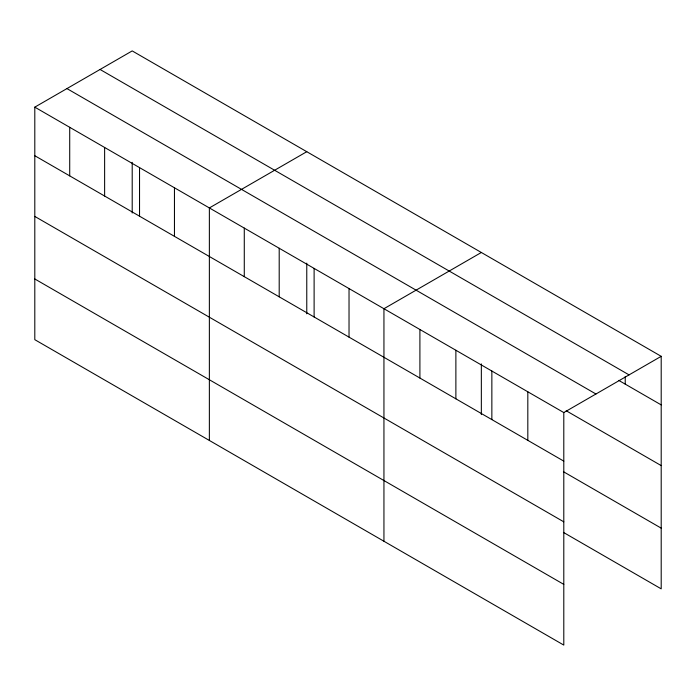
<?xml version="1.0" encoding="UTF-8"?>
<svg xmlns="http://www.w3.org/2000/svg" width="696" height="696" viewBox="0 0 696 696"><rect width="100%" height="100%" fill="white"/><g stroke="black" fill="none" stroke-linecap="round" stroke-linejoin="round"><path stroke-width="1.04" d="M34.8 107.149L563.795 412.563L563.795 645.088L34.8 339.674L34.8 107.149L132.205 50.912L661.2 356.326L661.2 588.851L563.429 532.405M306.771 151.702L209.365 207.93L209.365 440.464M481.345 252.483L383.94 308.72L383.94 541.244M563.795 412.563L661.2 356.326M100.059 69.469L629.053 374.883M618.77 380.399L661.2 404.898M66.947 88.592L595.941 394.006M566.196 410.753L661.2 465.598M34.8 155.721L563.795 461.126M563.429 471.697L661.2 528.142M34.8 216.421L563.795 521.835M34.8 278.965L563.795 584.379M625.226 376.571L625.226 384.122M527.82 391.796L527.82 440.359M491.855 371.029L491.855 419.592M481.345 363.912L481.345 414.599M455.88 350.253L455.88 398.825M419.905 329.486L419.905 378.058M349.027 288.562L349.027 337.134M314.113 268.404L314.113 316.976M306.771 263.132L306.771 313.818M279.2 248.246L279.2 296.818M244.279 228.088L244.279 276.66M174.452 187.781L174.452 236.344M139.539 167.623L139.539 216.186M132.205 162.342L132.205 213.028M104.626 147.465L104.626 196.028M69.713 127.307L69.713 175.87"/></g></svg>
